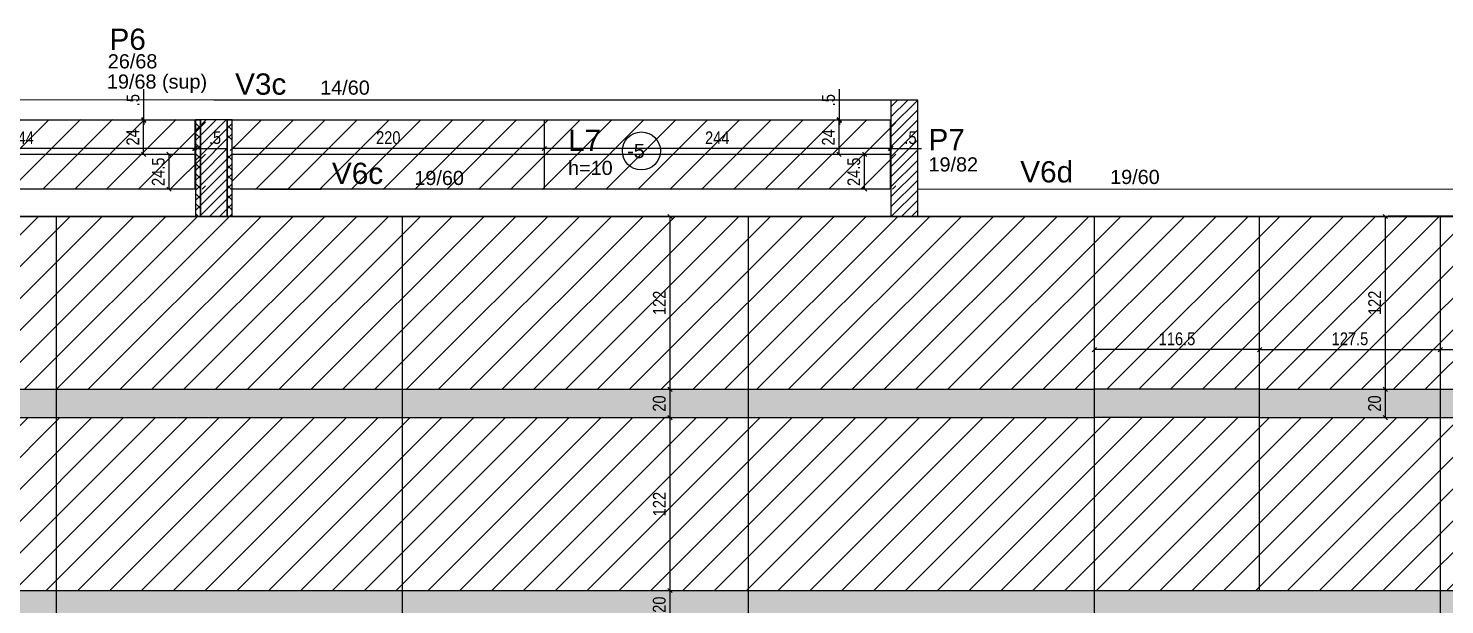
# Model space of a CAD drawing. Extents: x 1022 to 7350, y 170 to 3791.
# Drawn here: x 5358 to 6357, y 2348 to 2755 of the extents above; entities that cross this region are included whole.
import ezdxf

# ---------------------------------------------------------------- set-up
doc = ezdxf.new("R2010")
doc.units = 0
for name, color, linetype in [('3', 3, 'Continuous'), ('8', 8, 'Continuous'), ('COTA', 241, 'Continuous'), ('ES-VIGA', 3, 'Continuous'), ('L-D', 2, 'Continuous'), ('L-N', 4, 'Continuous'), ('P-D', 2, 'Continuous'), ('Painéis', 200, 'Continuous'), ('Pilares', 5, 'Continuous'), ('VIG-D', 2, 'Continuous'), ('VIG-N', 4, 'Continuous')]:
    doc.layers.add(name, color=color, linetype=linetype)
doc.layers.add('Hachura', color=251, linetype='Continuous', lineweight=9)
doc.layers.add('REAPROVEITAMENTO', color=251, linetype='Continuous', lineweight=9)
doc.styles.add('COTA TECNICA-50', font='techl___.ttf', dxfattribs={"height": 9})
doc.styles.get("Standard").update_dxf_attribs({"font": 'arial.ttf'})
doc.dimstyles.new('COTA PAINEL-50', dxfattribs={"dimtxt": 9, "dimasz": 3, "dimexe": 3, "dimexo": 3, "dimgap": 3, "dimtad": 1, "dimdec": 1, "dimzin": 12, "dimdsep": 46, "dimtxsty": 'COTA TECNICA-50', "dimblk1": 'OBLIQUE', "dimblk2": 'OBLIQUE', "dimsah": 1, "dimcen": 0.9, "dimclrd": 4, "dimclre": 4, "dimclrt": 240, "dimadec": 1, "dimazin": 3, "dimtfac": 1, "dimtdec": 1, "dimtmove": 0, "dimatfit": 3, "dimfxl": 1, "dimtolj": 1, "dimtzin": 12, "dimarcsym": 0})
pattern_1 = [(45, (-1214.97, -298.365), (-11.22532, 11.22532), [])]

# ---------------------------------------------------------------- blocks, each defined once
blk = doc.blocks.new('_Oblique')
at = {"color": 0, "linetype": 'ByBlock', "lineweight": -2}
blk.add_line((-0.5, -0.5), (0.5, 0.5), dxfattribs=at)
blk = doc.blocks.new('*D67')
at = {"layer": 'COTA', "color": 4, "lineweight": -2, "transparency": 16777216}
for p, q in [((5808.14, 2358.36), (5807.7, 2358.36)), ((5810.7, 2338.36), (5810.7, 2358.36)), ((5813.44, 2338.36), (5813.7, 2338.36))]:
    blk.add_line(p, q, dxfattribs=at)
at = {"layer": 'Defpoints', "color": 0, "transparency": 16777216}
for p in [(5810.7, 2358.36), (5811.14, 2358.36), (5810.44, 2338.36)]:
    blk.add_point(p, dxfattribs=at)
at = {"layer": 'COTA', "color": 4, "lineweight": -2, "transparency": 16777216, "xscale": 3, "yscale": 3, "zscale": 3}
for p, rotation in [((5810.7, 2358.36), 90), ((5810.7, 2338.36), 270)]:
    blk.add_blockref('_Oblique', p, dxfattribs=dict(at, rotation=rotation))
at = {"layer": 'COTA', "color": 240, "transparency": 16777216, "insert": (5803.11, 2348.36), "char_height": 9, "attachment_point": 5, "rotation": 90, "style": 'COTA TECNICA-50'}
blk.add_mtext('\\A1;20', dxfattribs=at)
blk = doc.blocks.new('*D68')
at = {"layer": 'COTA', "color": 4, "lineweight": -2, "transparency": 16777216}
for p, q in [((5809.43, 2480.36), (5807.7, 2480.36)), ((5810.7, 2358.36), (5810.7, 2480.36)), ((5808.14, 2358.36), (5807.7, 2358.36))]:
    blk.add_line(p, q, dxfattribs=at)
at = {"layer": 'Defpoints', "color": 0, "transparency": 16777216}
for p in [(5810.7, 2480.36), (5812.43, 2480.36), (5811.14, 2358.36)]:
    blk.add_point(p, dxfattribs=at)
at = {"layer": 'COTA', "color": 4, "lineweight": -2, "transparency": 16777216, "xscale": 3, "yscale": 3, "zscale": 3}
for p, rotation in [((5810.7, 2480.36), 90), ((5810.7, 2358.36), 270)]:
    blk.add_blockref('_Oblique', p, dxfattribs=dict(at, rotation=rotation))
at = {"layer": 'COTA', "color": 240, "transparency": 16777216, "insert": (5803.14, 2419.36), "char_height": 9, "attachment_point": 5, "rotation": 90, "style": 'COTA TECNICA-50'}
blk.add_mtext('\\A1;122', dxfattribs=at)
blk = doc.blocks.new('*D69')
at = {"layer": 'COTA', "color": 4, "lineweight": -2, "transparency": 16777216}
for p, q in [((5810.38, 2500.36), (5813.7, 2500.36)), ((5810.7, 2480.36), (5810.7, 2500.36)), ((5809.43, 2480.36), (5807.7, 2480.36))]:
    blk.add_line(p, q, dxfattribs=at)
at = {"layer": 'Defpoints', "color": 0, "transparency": 16777216}
for p in [(5807.38, 2500.36), (5810.7, 2500.36), (5812.43, 2480.36)]:
    blk.add_point(p, dxfattribs=at)
at = {"layer": 'COTA', "color": 4, "lineweight": -2, "transparency": 16777216, "xscale": 3, "yscale": 3, "zscale": 3}
for p, rotation in [((5810.7, 2500.36), 90), ((5810.7, 2480.36), 270)]:
    blk.add_blockref('_Oblique', p, dxfattribs=dict(at, rotation=rotation))
at = {"layer": 'COTA', "color": 240, "transparency": 16777216, "insert": (5803.11, 2490.36), "char_height": 9, "attachment_point": 5, "rotation": 90, "style": 'COTA TECNICA-50'}
blk.add_mtext('\\A1;20', dxfattribs=at)
blk = doc.blocks.new('*D70')
at = {"layer": 'COTA', "color": 4, "lineweight": -2, "transparency": 16777216}
for p, q in [((5810.7, 2500.36), (5810.7, 2622.36)), ((5812.62, 2622.36), (5813.7, 2622.36)), ((5810.38, 2500.36), (5813.7, 2500.36))]:
    blk.add_line(p, q, dxfattribs=at)
at = {"layer": 'Defpoints', "color": 0, "transparency": 16777216}
for p in [(5809.62, 2622.36), (5810.7, 2622.36), (5807.38, 2500.36)]:
    blk.add_point(p, dxfattribs=at)
at = {"layer": 'COTA', "color": 4, "lineweight": -2, "transparency": 16777216, "xscale": 3, "yscale": 3, "zscale": 3}
for p, rotation in [((5810.7, 2622.36), 90), ((5810.7, 2500.36), 270)]:
    blk.add_blockref('_Oblique', p, dxfattribs=dict(at, rotation=rotation))
at = {"layer": 'COTA', "color": 240, "transparency": 16777216, "insert": (5803.14, 2561.36), "char_height": 9, "attachment_point": 5, "rotation": 90, "style": 'COTA TECNICA-50'}
blk.add_mtext('\\A1;122', dxfattribs=at)
blk = doc.blocks.new('*D212')
at = {"layer": 'COTA', "color": 4, "lineweight": -2, "transparency": 16777216}
blk.add_line((6315.17, 2480.36), (6315.17, 2500.36), dxfattribs=at)
at = {"layer": 'Defpoints', "color": 0, "transparency": 16777216}
for p in [(6315.17, 2500.36), (6315.17, 2500.36), (6315.17, 2480.36)]:
    blk.add_point(p, dxfattribs=at)
at = {"layer": 'COTA', "color": 4, "lineweight": -2, "transparency": 16777216, "xscale": 3, "yscale": 3, "zscale": 3}
for p, rotation in [((6315.17, 2500.36), 90), ((6315.17, 2480.36), 270)]:
    blk.add_blockref('_Oblique', p, dxfattribs=dict(at, rotation=rotation))
at = {"layer": 'COTA', "color": 240, "transparency": 16777216, "insert": (6307.57, 2490.36), "char_height": 9, "attachment_point": 5, "rotation": 90, "style": 'COTA TECNICA-50'}
blk.add_mtext('\\A1;20', dxfattribs=at)
blk = doc.blocks.new('*D87')
at = {"layer": 'COTA', "color": 4, "lineweight": -2, "transparency": 16777216}
blk.add_line((6315.17, 2500.36), (6315.17, 2622.36), dxfattribs=at)
at = {"layer": 'Defpoints', "color": 0, "transparency": 16777216}
for p in [(6315.17, 2622.36), (6315.17, 2622.36), (6315.17, 2500.36)]:
    blk.add_point(p, dxfattribs=at)
at = {"layer": 'COTA', "color": 4, "lineweight": -2, "transparency": 16777216, "xscale": 3, "yscale": 3, "zscale": 3}
for p, rotation in [((6315.17, 2622.36), 90), ((6315.17, 2500.36), 270)]:
    blk.add_blockref('_Oblique', p, dxfattribs=dict(at, rotation=rotation))
at = {"layer": 'COTA', "color": 240, "transparency": 16777216, "insert": (6307.61, 2561.36), "char_height": 9, "attachment_point": 5, "rotation": 90, "style": 'COTA TECNICA-50'}
blk.add_mtext('\\A1;122', dxfattribs=at)
blk = doc.blocks.new('*D88')
at = {"layer": 'COTA', "color": 4, "lineweight": -2, "transparency": 16777216}
blk.add_line((6226.44, 2528.36), (6353.95, 2528.36), dxfattribs=at)
at = {"layer": 'Defpoints', "color": 0, "transparency": 16777216}
for p in [(6226.44, 2528.36), (6353.95, 2528.36), (6353.95, 2528.36)]:
    blk.add_point(p, dxfattribs=at)
at = {"layer": 'COTA', "color": 4, "lineweight": -2, "transparency": 16777216, "xscale": 3, "yscale": 3, "zscale": 3, "rotation": 180}
blk.add_blockref('_Oblique', (6226.44, 2528.36), dxfattribs=at)
at = {"layer": 'COTA', "color": 4, "lineweight": -2, "transparency": 16777216, "xscale": 3, "yscale": 3, "zscale": 3}
blk.add_blockref('_Oblique', (6353.95, 2528.36), dxfattribs=at)
at = {"layer": 'COTA', "color": 240, "transparency": 16777216, "insert": (6290.2, 2535.96), "char_height": 9, "attachment_point": 5, "style": 'COTA TECNICA-50'}
blk.add_mtext('\\A1;127.5', dxfattribs=at)
blk = doc.blocks.new('*D213')
at = {"layer": 'COTA', "color": 4, "lineweight": -2, "transparency": 16777216}
for p, q in [((6353.95, 2528.36), (6456.44, 2528.36)), ((6456.44, 2530.63), (6456.44, 2531.36))]:
    blk.add_line(p, q, dxfattribs=at)
at = {"layer": 'Defpoints', "color": 0, "transparency": 16777216}
for p in [(6353.95, 2528.36), (6456.44, 2528.36), (6456.44, 2527.63)]:
    blk.add_point(p, dxfattribs=at)
at = {"layer": 'COTA', "color": 4, "lineweight": -2, "transparency": 16777216, "xscale": 3, "yscale": 3, "zscale": 3, "rotation": 180}
blk.add_blockref('_Oblique', (6353.95, 2528.36), dxfattribs=at)
at = {"layer": 'COTA', "color": 4, "lineweight": -2, "transparency": 16777216, "xscale": 3, "yscale": 3, "zscale": 3}
blk.add_blockref('_Oblique', (6456.44, 2528.36), dxfattribs=at)
at = {"layer": 'COTA', "color": 240, "transparency": 16777216, "insert": (6405.19, 2535.96), "char_height": 9, "attachment_point": 5, "style": 'COTA TECNICA-50'}
blk.add_mtext('\\A1;102.5', dxfattribs=at)
blk = doc.blocks.new('*D183')
at = {"layer": 'COTA', "color": 4, "lineweight": -2, "transparency": 16777216}
for p, q in [((6226.45, 2528.36), (6109.94, 2528.36)), ((6109.94, 2525.37), (6109.94, 2525.36)), ((6226.45, 2525.37), (6226.45, 2525.36))]:
    blk.add_line(p, q, dxfattribs=at)
at = {"layer": 'Defpoints', "color": 0, "transparency": 16777216}
for p in [(6109.94, 2528.37), (6109.94, 2528.36), (6226.45, 2528.37)]:
    blk.add_point(p, dxfattribs=at)
at = {"layer": 'COTA', "color": 4, "lineweight": -2, "transparency": 16777216, "xscale": 3, "yscale": 3, "zscale": 3, "rotation": 180}
blk.add_blockref('_Oblique', (6109.94, 2528.36), dxfattribs=at)
at = {"layer": 'COTA', "color": 4, "lineweight": -2, "transparency": 16777216, "xscale": 3, "yscale": 3, "zscale": 3}
blk.add_blockref('_Oblique', (6226.45, 2528.36), dxfattribs=at)
at = {"layer": 'COTA', "color": 240, "transparency": 16777216, "insert": (6168.2, 2535.96), "char_height": 9, "attachment_point": 5, "style": 'COTA TECNICA-50'}
blk.add_mtext('\\A1;116.5', dxfattribs=at)
blk = doc.blocks.new('*D157')
at = {"layer": 'COTA', "color": 4, "lineweight": -2, "transparency": 16777216}
blk.add_line((5947.9, 2641.65), (5947.9, 2666.15), dxfattribs=at)
at = {"layer": 'Defpoints', "color": 0, "transparency": 16777216}
for p in [(5947.9, 2666.15), (5947.9, 2666.15), (5947.9, 2641.65)]:
    blk.add_point(p, dxfattribs=at)
at = {"layer": 'COTA', "color": 4, "lineweight": -2, "transparency": 16777216, "xscale": 3, "yscale": 3, "zscale": 3}
for p, rotation in [((5947.9, 2666.15), 90), ((5947.9, 2641.65), 270)]:
    blk.add_blockref('_Oblique', p, dxfattribs=dict(at, rotation=rotation))
at = {"layer": 'COTA', "color": 240, "transparency": 16777216, "insert": (5940.3, 2653.9), "char_height": 9, "attachment_point": 5, "rotation": 90, "style": 'COTA TECNICA-50'}
blk.add_mtext('\\A1;24.5', dxfattribs=at)
blk = doc.blocks.new('*D158')
at = {"layer": 'COTA', "color": 4, "lineweight": -2, "transparency": 16777216}
blk.add_line((5929.89, 2666.15), (5929.89, 2690.14), dxfattribs=at)
at = {"layer": 'Defpoints', "color": 0, "transparency": 16777216}
for p in [(5929.89, 2690.14), (5929.89, 2690.14), (5929.89, 2666.15)]:
    blk.add_point(p, dxfattribs=at)
at = {"layer": 'COTA', "color": 4, "lineweight": -2, "transparency": 16777216, "xscale": 3, "yscale": 3, "zscale": 3}
for p, rotation in [((5929.89, 2690.14), 90), ((5929.89, 2666.15), 270)]:
    blk.add_blockref('_Oblique', p, dxfattribs=dict(at, rotation=rotation))
at = {"layer": 'COTA', "color": 240, "transparency": 16777216, "insert": (5922.32, 2678.15), "char_height": 9, "attachment_point": 5, "rotation": 90, "style": 'COTA TECNICA-50'}
blk.add_mtext('\\A1;24', dxfattribs=at)
blk = doc.blocks.new('*D159')
at = {"layer": 'COTA', "color": 4, "lineweight": -2, "transparency": 16777216}
for p, q in [((5930.08, 2690.64), (5930.08, 2712.24)), ((5930.08, 2690.14), (5930.08, 2690.64)), ((5930.08, 2690.14), (5930.08, 2687.14))]:
    blk.add_line(p, q, dxfattribs=at)
at = {"layer": 'Defpoints', "color": 0, "transparency": 16777216}
for p in [(5930.08, 2690.64), (5930.08, 2690.64), (5930.08, 2690.14)]:
    blk.add_point(p, dxfattribs=at)
at = {"layer": 'COTA', "color": 4, "lineweight": -2, "transparency": 16777216, "xscale": 3, "yscale": 3, "zscale": 3}
for p, rotation in [((5930.08, 2690.64), 270), ((5930.08, 2690.14), 90)]:
    blk.add_blockref('_Oblique', p, dxfattribs=dict(at, rotation=rotation))
at = {"layer": 'COTA', "color": 240, "transparency": 16777216, "insert": (5922.48, 2704.44), "char_height": 9, "attachment_point": 5, "rotation": 90, "style": 'COTA TECNICA-50'}
blk.add_mtext('\\A1;.5', dxfattribs=at)
blk = doc.blocks.new('*D249')
at = {"layer": 'COTA', "color": 4, "lineweight": -2, "transparency": 16777216}
for p, q in [((5965.96, 2670.33), (5962.96, 2670.33)), ((5965.96, 2670.33), (5966.46, 2670.33)), ((5965.96, 2667.55), (5965.96, 2667.33)), ((5966.46, 2670.33), (5988.05, 2670.33)), ((5966.46, 2667.55), (5966.46, 2667.33))]:
    blk.add_line(p, q, dxfattribs=at)
at = {"layer": 'Defpoints', "color": 0, "transparency": 16777216}
for p in [(5965.96, 2670.55), (5966.46, 2670.55), (5966.46, 2670.33)]:
    blk.add_point(p, dxfattribs=at)
at = {"layer": 'COTA', "color": 4, "lineweight": -2, "transparency": 16777216, "xscale": 3, "yscale": 3, "zscale": 3}
blk.add_blockref('_Oblique', (5965.96, 2670.33), dxfattribs=at)
at = {"layer": 'COTA', "color": 4, "lineweight": -2, "transparency": 16777216, "xscale": 3, "yscale": 3, "zscale": 3, "rotation": 180}
blk.add_blockref('_Oblique', (5966.46, 2670.33), dxfattribs=at)
at = {"layer": 'COTA', "color": 240, "transparency": 16777216, "insert": (5980.25, 2677.93), "char_height": 9, "attachment_point": 5, "style": 'COTA TECNICA-50'}
blk.add_mtext('\\A1;.5', dxfattribs=at)
blk = doc.blocks.new('*D250')
at = {"layer": 'COTA', "color": 4, "lineweight": -2, "transparency": 16777216}
blk.add_line((5965.96, 2670.33), (5721.96, 2670.33), dxfattribs=at)
at = {"layer": 'Defpoints', "color": 0, "transparency": 16777216}
for p in [(5721.96, 2670.33), (5721.96, 2670.33), (5965.96, 2670.33)]:
    blk.add_point(p, dxfattribs=at)
at = {"layer": 'COTA', "color": 4, "lineweight": -2, "transparency": 16777216, "xscale": 3, "yscale": 3, "zscale": 3, "rotation": 180}
blk.add_blockref('_Oblique', (5721.96, 2670.33), dxfattribs=at)
at = {"layer": 'COTA', "color": 4, "lineweight": -2, "transparency": 16777216, "xscale": 3, "yscale": 3, "zscale": 3}
blk.add_blockref('_Oblique', (5965.96, 2670.33), dxfattribs=at)
at = {"layer": 'COTA', "color": 240, "transparency": 16777216, "insert": (5843.96, 2677.9), "char_height": 9, "attachment_point": 5, "style": 'COTA TECNICA-50'}
blk.add_mtext('\\A1;244', dxfattribs=at)
blk = doc.blocks.new('*D160')
at = {"layer": 'COTA', "color": 4, "lineweight": -2, "transparency": 16777216}
blk.add_line((5721.96, 2670.33), (5501.95, 2670.33), dxfattribs=at)
at = {"layer": 'Defpoints', "color": 0, "transparency": 16777216}
for p in [(5501.95, 2670.33), (5501.95, 2670.33), (5721.96, 2670.33)]:
    blk.add_point(p, dxfattribs=at)
at = {"layer": 'COTA', "color": 4, "lineweight": -2, "transparency": 16777216, "xscale": 3, "yscale": 3, "zscale": 3, "rotation": 180}
blk.add_blockref('_Oblique', (5501.95, 2670.33), dxfattribs=at)
at = {"layer": 'COTA', "color": 4, "lineweight": -2, "transparency": 16777216, "xscale": 3, "yscale": 3, "zscale": 3}
blk.add_blockref('_Oblique', (5721.96, 2670.33), dxfattribs=at)
at = {"layer": 'COTA', "color": 240, "transparency": 16777216, "insert": (5611.95, 2677.93), "char_height": 9, "attachment_point": 5, "style": 'COTA TECNICA-50'}
blk.add_mtext('\\A1;220', dxfattribs=at)
blk = doc.blocks.new('*D161')
at = {"layer": 'COTA', "color": 4, "lineweight": -2, "transparency": 16777216}
blk.add_line((5457.39, 2641.65), (5457.39, 2666.15), dxfattribs=at)
at = {"layer": 'Defpoints', "color": 0, "transparency": 16777216}
for p in [(5457.39, 2666.15), (5457.39, 2666.15), (5457.39, 2641.65)]:
    blk.add_point(p, dxfattribs=at)
at = {"layer": 'COTA', "color": 4, "lineweight": -2, "transparency": 16777216, "xscale": 3, "yscale": 3, "zscale": 3}
for p, rotation in [((5457.39, 2666.15), 90), ((5457.39, 2641.65), 270)]:
    blk.add_blockref('_Oblique', p, dxfattribs=dict(at, rotation=rotation))
at = {"layer": 'COTA', "color": 240, "transparency": 16777216, "insert": (5449.79, 2653.9), "char_height": 9, "attachment_point": 5, "rotation": 90, "style": 'COTA TECNICA-50'}
blk.add_mtext('\\A1;24.5', dxfattribs=at)
blk = doc.blocks.new('*D162')
at = {"layer": 'COTA', "color": 4, "lineweight": -2, "transparency": 16777216}
blk.add_line((5439.38, 2666.15), (5439.38, 2690.15), dxfattribs=at)
at = {"layer": 'Defpoints', "color": 0, "transparency": 16777216}
for p in [(5439.38, 2690.15), (5439.38, 2690.15), (5439.38, 2666.15)]:
    blk.add_point(p, dxfattribs=at)
at = {"layer": 'COTA', "color": 4, "lineweight": -2, "transparency": 16777216, "xscale": 3, "yscale": 3, "zscale": 3}
for p, rotation in [((5439.38, 2690.15), 90), ((5439.38, 2666.15), 270)]:
    blk.add_blockref('_Oblique', p, dxfattribs=dict(at, rotation=rotation))
at = {"layer": 'COTA', "color": 240, "transparency": 16777216, "insert": (5431.81, 2678.15), "char_height": 9, "attachment_point": 5, "rotation": 90, "style": 'COTA TECNICA-50'}
blk.add_mtext('\\A1;24', dxfattribs=at)
blk = doc.blocks.new('*D163')
at = {"layer": 'COTA', "color": 4, "lineweight": -2, "transparency": 16777216}
for p, q in [((5439.57, 2690.65), (5439.57, 2712.24)), ((5439.57, 2690.15), (5439.57, 2690.65)), ((5439.57, 2690.15), (5439.57, 2687.15))]:
    blk.add_line(p, q, dxfattribs=at)
at = {"layer": 'Defpoints', "color": 0, "transparency": 16777216}
for p in [(5439.57, 2690.65), (5439.57, 2690.65), (5439.57, 2690.15)]:
    blk.add_point(p, dxfattribs=at)
at = {"layer": 'COTA', "color": 4, "lineweight": -2, "transparency": 16777216, "xscale": 3, "yscale": 3, "zscale": 3}
for p, rotation in [((5439.57, 2690.65), 270), ((5439.57, 2690.15), 90)]:
    blk.add_blockref('_Oblique', p, dxfattribs=dict(at, rotation=rotation))
at = {"layer": 'COTA', "color": 240, "transparency": 16777216, "insert": (5431.97, 2704.44), "char_height": 9, "attachment_point": 5, "rotation": 90, "style": 'COTA TECNICA-50'}
blk.add_mtext('\\A1;.5', dxfattribs=at)
blk = doc.blocks.new('*D251')
at = {"layer": 'COTA', "color": 4, "lineweight": -2, "transparency": 16777216}
for p, q in [((5475.45, 2670.34), (5472.45, 2670.34)), ((5475.45, 2670.34), (5475.95, 2670.34)), ((5475.45, 2667.55), (5475.45, 2667.34)), ((5475.95, 2670.34), (5497.54, 2670.34)), ((5475.95, 2667.55), (5475.95, 2667.34))]:
    blk.add_line(p, q, dxfattribs=at)
at = {"layer": 'Defpoints', "color": 0, "transparency": 16777216}
for p in [(5475.45, 2670.55), (5475.95, 2670.55), (5475.95, 2670.34)]:
    blk.add_point(p, dxfattribs=at)
at = {"layer": 'COTA', "color": 4, "lineweight": -2, "transparency": 16777216, "xscale": 3, "yscale": 3, "zscale": 3}
blk.add_blockref('_Oblique', (5475.45, 2670.34), dxfattribs=at)
at = {"layer": 'COTA', "color": 4, "lineweight": -2, "transparency": 16777216, "xscale": 3, "yscale": 3, "zscale": 3, "rotation": 180}
blk.add_blockref('_Oblique', (5475.95, 2670.34), dxfattribs=at)
at = {"layer": 'COTA', "color": 240, "transparency": 16777216, "insert": (5489.74, 2677.94), "char_height": 9, "attachment_point": 5, "style": 'COTA TECNICA-50'}
blk.add_mtext('\\A1;.5', dxfattribs=at)
blk = doc.blocks.new('*D252')
at = {"layer": 'COTA', "color": 4, "lineweight": -2, "transparency": 16777216}
blk.add_line((5475.45, 2670.34), (5231.45, 2670.34), dxfattribs=at)
at = {"layer": 'Defpoints', "color": 0, "transparency": 16777216}
for p in [(5231.45, 2670.34), (5231.45, 2670.34), (5475.45, 2670.34)]:
    blk.add_point(p, dxfattribs=at)
at = {"layer": 'COTA', "color": 4, "lineweight": -2, "transparency": 16777216, "xscale": 3, "yscale": 3, "zscale": 3, "rotation": 180}
blk.add_blockref('_Oblique', (5231.45, 2670.34), dxfattribs=at)
at = {"layer": 'COTA', "color": 4, "lineweight": -2, "transparency": 16777216, "xscale": 3, "yscale": 3, "zscale": 3}
blk.add_blockref('_Oblique', (5475.45, 2670.34), dxfattribs=at)
at = {"layer": 'COTA', "color": 240, "transparency": 16777216, "insert": (5353.45, 2677.9), "char_height": 9, "attachment_point": 5, "style": 'COTA TECNICA-50'}
blk.add_mtext('\\A1;244', dxfattribs=at)

msp = doc.modelspace()

# ---------------------------------------------------------------- hatches: boundary and pattern name
at = {"layer": 'Hachura', "linetype": 'ByBlock'}
h = msp.add_hatch(color=256, dxfattribs=at)
h.dxf.hatch_style = 1
h.paths.add_polyline_path([(6456.45, 2480.32), (6456.45, 2500.36), (4524.45, 2500.36), (4524.45, 2480.32)])
h = msp.add_hatch(color=256, dxfattribs=at)
h.dxf.hatch_style = 1
h.paths.add_polyline_path([(6456.44, 2358.36), (6456.44, 2338.32), (4524.45, 2338.32), (4524.45, 2358.36)])
at = {"layer": 'REAPROVEITAMENTO', "linetype": 'ByBlock'}
h = msp.add_hatch(dxfattribs=at)
h.set_pattern_fill('ANSI31', color=256, scale=5, style=2)
h.set_pattern_definition([(45, (389.389, -182.137), (-11.22532, 11.22532), [])])
h.paths.add_polyline_path([(5482.95, 2690.73), (5014.95, 2690.51), (5014.95, 2641.4), (5482.95, 2641.6)])
h = msp.add_hatch(dxfattribs=at)
h.set_pattern_fill('ANSI31', color=256, scale=5, style=2)
h.set_pattern_definition([(45, (876.389, -182.178), (-11.22532, 11.22532), [])])
h.paths.add_polyline_path([(5969.96, 2690.69), (5501.95, 2690.47), (5501.95, 2641.36), (5969.95, 2641.56)])
h = msp.add_hatch(dxfattribs=at)
h.set_pattern_fill('ANSI31', color=256, scale=5, style=2)
h.set_pattern_definition(pattern_1)
h.paths.add_polyline_path([(6456.95, 2622.36), (4524.45, 2622.36), (4524.45, 2571.36), (4524.45, 2500.36), (6456.95, 2500.36)])
h = msp.add_hatch(dxfattribs=at)
h.set_pattern_fill('ANSI31', color=256, scale=5, style=2)
h.set_pattern_definition(pattern_1)
h.paths.add_polyline_path([(6456.95, 2480.36), (4524.45, 2480.36), (4524.45, 2473.86), (4524.45, 2358.36), (6456.95, 2358.36)])

# ---------------------------------------------------------------- linework, layer by layer
at = {"layer": '3', "linetype": 'Continuous'}
msp.add_circle((5790.47, 2668.58), 13.42, dxfattribs=at)
at = {"layer": '8', "linetype": 'Continuous'}
for p, q in [((5966.45, 2678.57), (5985.46, 2697.57)), ((5966.46, 2685.64), (5985.34, 2704.52)), ((5966.46, 2692.71), (5978.27, 2704.52)), ((5966.46, 2699.78), (5971.19, 2704.52)), ((5966.46, 2704.52), (5966.46, 2704.52)), ((5966.46, 2704.52), (5966.46, 2704.52)), ((5985.46, 2704.52), (5985.46, 2704.52)), ((5985.46, 2704.52), (5985.46, 2704.52)), ((5985.46, 2704.52), (5985.46, 2704.52)), ((5475.95, 2690.15), (5476.36, 2690.56)), ((5475.95, 2690.56), (5475.95, 2690.56)), ((5475.95, 2690.56), (5475.95, 2690.56)), ((5475.95, 2688.1), (5479.45, 2684.6)), ((5479.45, 2672.44), (5497.58, 2690.56)), ((5479.45, 2679.51), (5490.5, 2690.56)), ((5479.45, 2686.58), (5483.43, 2690.56)), ((5498.45, 2684.36), (5501.95, 2687.86)), ((5501.77, 2690.56), (5501.95, 2690.39)), ((5501.95, 2690.56), (5501.95, 2690.56)), ((5501.95, 2690.56), (5501.95, 2690.56)), ((5966.45, 2671.5), (5985.46, 2690.5)), ((5475.95, 2683.08), (5479.45, 2686.58)), ((5475.95, 2661.07), (5475.95, 2683.15)), ((5475.95, 2681.03), (5479.45, 2677.53)), ((5475.95, 2676.01), (5479.45, 2679.51)), ((5479.45, 2665.37), (5498.45, 2684.36)), ((5479.45, 2658.3), (5498.45, 2677.29)), ((5498.45, 2686.82), (5501.95, 2683.32)), ((5498.45, 2677.29), (5501.95, 2680.79)), ((5498.45, 2679.75), (5501.95, 2676.24)), ((5501.95, 2661.07), (5501.95, 2683.14)), ((5966.45, 2664.43), (5985.45, 2683.43)), ((5475.95, 2673.96), (5479.45, 2670.46)), ((5475.95, 2668.94), (5479.45, 2672.44)), ((5479.44, 2651.22), (5498.45, 2670.22)), ((5966.45, 2657.36), (5985.45, 2676.36)), ((5966.45, 2650.29), (5985.45, 2669.29)), ((5475.95, 2666.89), (5479.45, 2663.39)), ((5475.95, 2661.87), (5479.45, 2665.37)), ((5475.95, 2659.82), (5479.45, 2656.32)), ((5475.95, 2654.8), (5479.45, 2658.3)), ((5479.44, 2644.15), (5498.45, 2663.15)), ((5498.45, 2663.15), (5501.95, 2666.65)), ((5498.45, 2665.6), (5501.95, 2662.1)), ((5498.45, 2656.08), (5501.95, 2659.58)), ((5498.45, 2658.53), (5501.95, 2655.03)), ((5966.45, 2643.22), (5985.45, 2662.21)), ((5975.95, 2663.52), (5975.95, 2663.52)), ((5475.94, 2647.72), (5479.44, 2651.22)), ((5475.95, 2653.57), (5475.95, 2653.57)), ((5475.95, 2652.75), (5479.44, 2649.25)), ((5479.44, 2637.08), (5498.45, 2656.08)), ((5479.44, 2630.01), (5498.44, 2649.01)), ((5488.95, 2656.56), (5488.95, 2656.56)), ((5498.44, 2649.01), (5501.95, 2652.51)), ((5498.44, 2651.46), (5501.94, 2647.96)), ((5501.95, 2653.57), (5501.95, 2653.57)), ((5966.45, 2636.14), (5985.45, 2655.14)), ((5966.45, 2629.07), (5985.45, 2648.07)), ((5475.94, 2645.68), (5479.44, 2642.18)), ((5475.94, 2640.65), (5479.44, 2644.15)), ((5475.94, 2638.61), (5479.44, 2635.11)), ((5475.94, 2633.58), (5479.44, 2637.08)), ((5479.44, 2622.94), (5498.44, 2641.94)), ((5498.44, 2641.94), (5501.94, 2645.44)), ((5498.44, 2644.39), (5501.94, 2640.89)), ((5498.44, 2634.87), (5501.94, 2638.37)), ((5498.44, 2637.32), (5501.94, 2633.82)), ((5521.44, 2641.56), (5564.72, 2641.56)), ((5966.97, 2622.52), (5985.45, 2641)), ((5985.45, 2641.52), (5985.45, 2641.52)), ((5475.94, 2631.54), (5479.44, 2628.04)), ((5475.94, 2626.51), (5479.44, 2630.01)), ((5486.14, 2622.56), (5498.44, 2634.87)), ((5493.21, 2622.56), (5498.44, 2627.8)), ((5498.44, 2627.8), (5501.94, 2631.3)), ((5498.44, 2630.25), (5501.94, 2626.75)), ((5974.04, 2622.52), (5985.45, 2633.93)), ((5475.94, 2624.47), (5477.84, 2622.57)), ((5475.94, 2622.57), (5475.94, 2622.57)), ((5475.94, 2622.57), (5475.94, 2622.57)), ((5479.07, 2622.57), (5479.44, 2622.94)), ((5479.44, 2622.56), (5479.44, 2622.56)), ((5498.44, 2623.18), (5499.05, 2622.57)), ((5498.44, 2622.56), (5498.44, 2622.56)), ((5500.28, 2622.57), (5501.94, 2624.22)), ((5501.94, 2622.57), (5501.94, 2622.57)), ((5501.94, 2622.57), (5501.94, 2622.57)), ((5981.11, 2622.52), (5985.45, 2626.86)), ((6368.45, 2622.49), (6317.09, 2622.5)), ((5985.44, 2583.02), (5985.44, 2583.02)), ((5985.44, 2583.02), (5985.44, 2583.02))]:
    msp.add_line(p, q, dxfattribs=at)
at = {"layer": 'ES-VIGA', "linetype": 'Continuous'}
for p, q in [((6180.7, 2622.51), (6180.7, 2622.51)), ((6188.2, 2622.51), (6213.43, 2622.51))]:
    msp.add_line(p, q, dxfattribs=at)
for points in [[(5488.95, 2704.56), (5001.95, 2704.6)], [(5966.46, 2704.52), (5488.95, 2704.56)], [(5011.45, 2690.6), (5479.45, 2690.56)], [(5498.45, 2690.56), (5966.46, 2690.52)], [(5475.94, 2641.57), (5014.94, 2641.61)], [(5966.45, 2641.53), (5501.94, 2641.57)], [(6375.95, 2641.49), (5985.45, 2641.52)], [(5011.44, 2622.61), (5479.44, 2622.57)], [(5498.44, 2622.57), (5966.45, 2622.53)], [(5985.45, 2622.52), (6375.95, 2622.49)]]:
    msp.add_lwpolyline(points, dxfattribs=at)
at = {"layer": 'Painéis'}
for p, q in [((5475.45, 2690.65), (5475.45, 2641.65)), ((5721.96, 2690.64), (5721.96, 2641.65)), ((5965.96, 2690.64), (5965.96, 2641.65)), ((5475.95, 2666.15), (5014.95, 2666.15)), ((5966.46, 2666.15), (5501.95, 2666.15)), ((4524.45, 2622.36), (6456.94, 2622.36)), ((5377.94, 1735.86), (5377.94, 2622.36)), ((5621.94, 1735.86), (5621.94, 2622.36)), ((5865.94, 1735.86), (5865.94, 2622.36)), ((6109.94, 1735.86), (6109.94, 2622.36)), ((6226.45, 2358.36), (6226.45, 2622.36)), ((6353.95, 2358.36), (6353.95, 2622.36)), ((4524.45, 2500.36), (6109.94, 2500.36)), ((6226.44, 2500.36), (6109.94, 2500.36)), ((6226.44, 2500.36), (6456.45, 2500.36)), ((4524.45, 2480.36), (6109.94, 2480.36)), ((6226.44, 2480.36), (6109.94, 2480.36)), ((6226.44, 2480.36), (6456.45, 2480.36)), ((4524.45, 2358.36), (6456.44, 2358.36)), ((6109.95, 2358.36), (6456.45, 2358.36)), ((6353.94, 1735.86), (6353.94, 2358.36))]:
    msp.add_line(p, q, dxfattribs=at)
at = {"layer": 'Pilares', "linetype": 'Continuous'}
for points in [[(5966.45, 2622.52), (5985.45, 2622.52), (5985.46, 2704.52), (5966.46, 2704.52), (5966.45, 2622.52)], [(5475.94, 2622.57), (5479.44, 2622.57), (5479.45, 2690.56), (5475.95, 2690.56), (5475.94, 2622.57)], [(5479.44, 2622.56), (5498.44, 2622.56), (5498.45, 2690.56), (5479.45, 2690.56), (5479.44, 2622.56)], [(5498.44, 2622.57), (5501.94, 2622.57), (5501.95, 2690.56), (5498.45, 2690.56), (5498.44, 2622.57)]]:
    msp.add_lwpolyline(points, dxfattribs=at)

# ---------------------------------------------------------------- texts
at = {"layer": 'L-D', "linetype": 'Continuous'}
msp.add_text('h=10', height=10, rotation=359.99518, dxfattribs=at).set_placement((5738.76, 2651.66))
at = {"layer": 'L-N', "linetype": 'Continuous'}
for s, p in [('P6', (5415.36, 2739.94)), ('L7', (5738.76, 2668.66)), ('P7', (5992.95, 2669.11))]:
    msp.add_text(s, height=15, rotation=359.99518, dxfattribs=at).set_placement(p)
at = {"layer": 'P-D', "linetype": 'Continuous'}
for s, p in [('26/68', (5414.17, 2726.88)), ('19/68 (sup)', (5413.54, 2712.58)), ('19/82', (5992.95, 2654.11))]:
    msp.add_text(s, height=10, rotation=359.99518, dxfattribs=at).set_placement(p)
at = {"layer": 'VIG-D', "linetype": 'Continuous'}
for s, p in [('14/60', (5563.95, 2708.31)), ('-5', (5780.47, 2663.58)), ('19/60', (5630.37, 2644.56)), ('19/60', (6121.05, 2645.26))]:
    msp.add_text(s, height=10, rotation=359.99518, dxfattribs=at).set_placement(p)
at = {"layer": 'VIG-N', "linetype": 'Continuous'}
for s, p in [('V3c', (5503.95, 2708.31)), ('V6c', (5572.24, 2645.31)), ('V6d', (6057.66, 2646.4))]:
    msp.add_text(s, height=15, rotation=359.99518, dxfattribs=at).set_placement(p)

# ---------------------------------------------------------------- dimensions: what is measured, and where the dimension line sits
at = {"layer": 'COTA'}
for base, p1, p2, picture, middle in [((5439.57, 2690.65), (5439.57, 2690.15), (5439.57, 2690.65), '*D163', (5431.97, 2704.44)), ((5930.08, 2690.64), (5930.08, 2690.14), (5930.08, 2690.64), '*D159', (5922.48, 2704.44)), ((5439.38, 2690.15), (5439.38, 2666.15), (5439.38, 2690.15), '*D162', (5431.81, 2678.15)), ((5929.89, 2690.14), (5929.89, 2666.15), (5929.89, 2690.14), '*D158', (5922.32, 2678.15)), ((6315.17, 2622.36), (6315.17, 2500.36), (6315.17, 2622.36), '*D87', (6307.61, 2561.36)), ((6315.17, 2500.36), (6315.17, 2480.36), (6315.17, 2500.36), '*D212', (6307.57, 2490.36))]:
    dim = msp.add_linear_dim(base=base, p1=p1, p2=p2, angle=90, dimstyle='COTA PAINEL-50', dxfattribs=at)
    dim.commit()
    dim.dimension.update_dxf_attribs({"geometry": picture, "text_midpoint": middle})
for base, p1, p2, picture, middle in [((5231.45, 2670.34), (5475.45, 2670.34), (5231.45, 2670.34), '*D252', (5353.45, 2677.9)), ((5475.95, 2670.34), (5475.45, 2670.55), (5475.95, 2670.55), '*D251', (5489.74, 2677.94)), ((5501.95, 2670.33), (5721.96, 2670.33), (5501.95, 2670.33), '*D160', (5611.95, 2677.93)), ((5721.96, 2670.33), (5965.96, 2670.33), (5721.96, 2670.33), '*D250', (5843.96, 2677.9)), ((5966.46, 2670.33), (5965.96, 2670.55), (5966.46, 2670.55), '*D249', (5980.25, 2677.93)), ((6109.94, 2528.36), (6226.45, 2528.37), (6109.94, 2528.37), '*D183', (6168.2, 2535.96)), ((6353.95, 2528.36), (6226.44, 2528.36), (6353.95, 2528.36), '*D88', (6290.2, 2535.96)), ((6456.44, 2528.36), (6353.95, 2528.36), (6456.44, 2527.63), '*D213', (6405.19, 2535.96))]:
    dim = msp.add_linear_dim(base=base, p1=p1, p2=p2, dimstyle='COTA PAINEL-50', dxfattribs=at)
    dim.commit()
    dim.dimension.update_dxf_attribs({"geometry": picture, "text_midpoint": middle})
for base, p1, p2, picture, middle in [((5457.39, 2666.15), (5457.39, 2641.65), (5457.39, 2666.15), '*D161', (5457.39, 2653.9)), ((5947.9, 2666.15), (5947.9, 2641.65), (5947.9, 2666.15), '*D157', (5947.9, 2653.9))]:
    dim = msp.add_linear_dim(base=base, p1=p1, p2=p2, angle=90, dimstyle='COTA PAINEL-50', dxfattribs=at)
    dim.commit()
    dim.dimension.update_dxf_attribs({"geometry": picture, "text_midpoint": middle, "dimtype": 160})
for base, p1, p2, picture, middle in [((5810.7, 2622.36), (5807.38, 2500.36), (5809.62, 2622.36), '*D70', (5803.14, 2561.36)), ((5810.7, 2500.36), (5812.43, 2480.36), (5807.38, 2500.36), '*D69', (5803.11, 2490.36)), ((5810.7, 2480.36), (5811.14, 2358.36), (5812.43, 2480.36), '*D68', (5803.14, 2419.36)), ((5810.7, 2358.36), (5810.44, 2338.36), (5811.14, 2358.36), '*D67', (5803.11, 2348.36))]:
    dim = msp.add_linear_dim(base=base, p1=p1, p2=p2, angle=90, dimstyle='COTA PAINEL-50', override={"dimtmove": 1}, dxfattribs=at)
    dim.commit()
    dim.dimension.update_dxf_attribs({"geometry": picture, "text_midpoint": middle})

doc.saveas('drawing.dxf')
